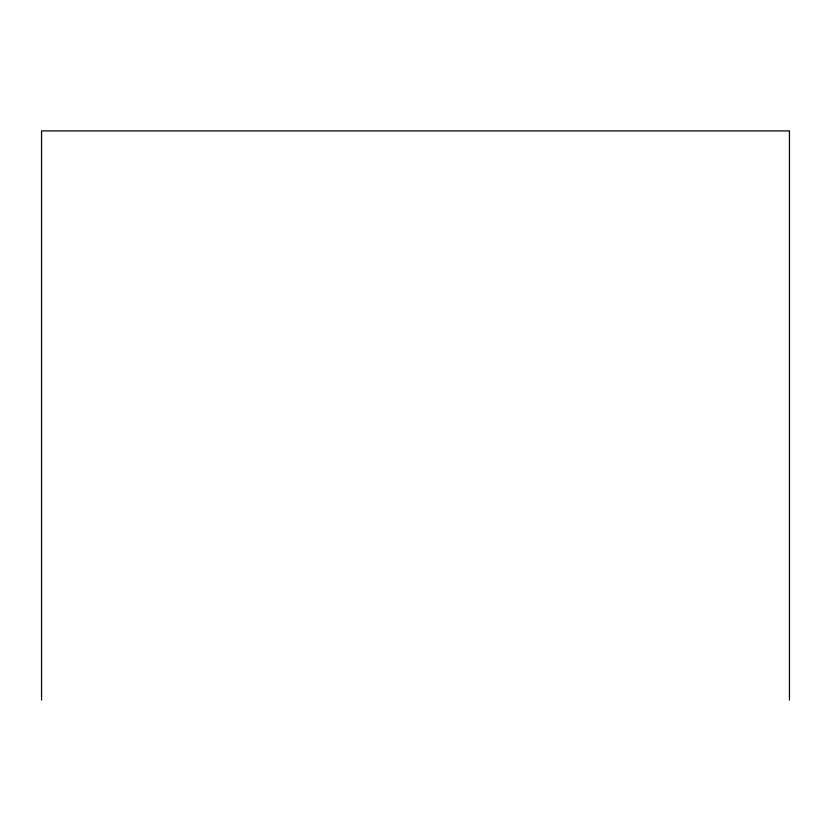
<?xml version="1.0" encoding="UTF-8"?>
<svg xmlns="http://www.w3.org/2000/svg" width="831" height="831" viewBox="0 0 831 831"><rect width="100%" height="100%" fill="white"/><g stroke="black" fill="none" stroke-linecap="round" stroke-linejoin="round"><path stroke-width="1.25" d="M789.45 700.086L789.45 130.914L41.55 130.914L41.55 700.086"/></g></svg>
